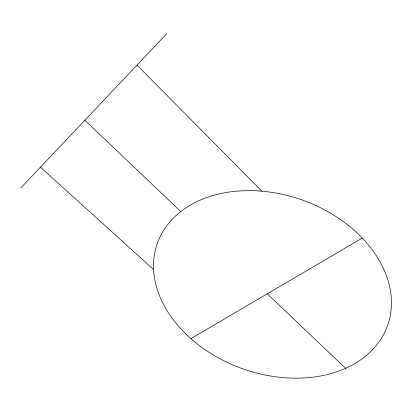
<?xml version="1.0" encoding="UTF-8"?>
<svg xmlns="http://www.w3.org/2000/svg" width="412" height="412" viewBox="0 0 412 412"><rect width="100%" height="100%" fill="white"/><g stroke="black" fill="none" stroke-linecap="round" stroke-linejoin="round"><path stroke-width="0.62" d="M20.6 188.135L166.659 33.779M190.911 338.654L362.225 238.069M40.422 167.19L153.604 269.53M84.836 120.252L180.801 211.552M267.27 293.818L345.596 368.333M137.005 65.122L261.847 191.189M186.981 335.049A122.23 89.481 19.7 0 0 386.842 327.494A122.23 89.481 19.7 0 0 243.574 190.73A122.23 89.481 19.7 0 0 186.981 335.049"/></g></svg>
